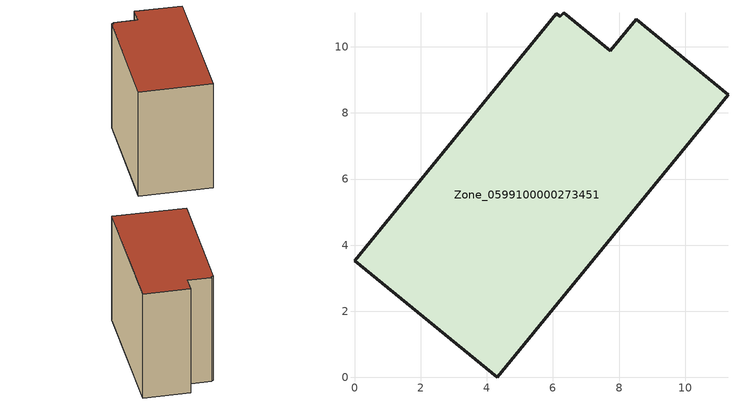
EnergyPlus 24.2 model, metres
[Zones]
Zone_0599100000273451
 floor ground (C_G): 6.33,11.04 7.74,9.88 8.52,10.83 11.29,8.55 4.32,0 0,3.53 6.1,10.99 6.23,10.92 z0
 wall outside (C_F): 11.29,8.55 8.52,10.83 7.74,9.88 6.33,11.04 6.23,10.92 6.1,10.99 0,3.53 4.32,0 11.29,8.55 z0:8.94
 roof outside (C_R): 7.74,9.88 6.33,11.04 6.23,10.92 6.1,10.99 0,3.53 4.32,0 11.29,8.55 8.52,10.83 z8.94
[BUILDING]
Pand.0599100000273451: North Axis=0; Terrain=City; Loads Convergence Tolerance Value=0.04; Temperature Convergence Tolerance Value=0.4; Solar Distribution=FullExterior; Maximum Number of Warmup Days=25; Minimum Number of Warmup Days=1
[Site:Location]
Rotterdam.The.Hague.AP_ZH_NLD Design_Conditions: Latitude=51.96; Longitude=4.45; Time Zone=1; Elevation=-4.5
[SITE:GROUNDTEMPERATURE:BUILDINGSURFACE]
18, 18, 18, 18, 18, 18, 18, 18, 18, 18, 18, 18
[MATERIAL] Thermal Absorptance=0.9; Solar Absorptance=0.7; Visible Absorptance=0.7
Name | Roughness | Thickness | Conductivity | Density | Specific Heat
G.TC.1946 | MediumSmooth | 0.15 | 1 | 540 | 1210
F.TC.1946 | Rough | 0.3 | 0.857143 | 1920 | 840
R.TC.1946 | MediumRough | 0.2 | 0.909091 | 1500 | 1000
[CONSTRUCTION]
C_G: G.TC.1946
C_F: F.TC.1946
C_R: R.TC.1946
[ZONE]
Zone_0599100000273451: Type=1; Multiplier=1; Ceiling Height=Autocalculate; Volume=Autocalculate; Floor Area=autocalculate; Part of Total Floor Area=Yes
[ZONEINFILTRATION:DESIGNFLOWRATE]
Infil_Zone_0599100000273451: Zone or ZoneList or Space or SpaceList=Zone_0599100000273451; Schedule=AlwaysOn; Design Flow Rate Calculation Method=Flow/Area; Flow Rate per Floor Area=0.003; Constant Term Coefficient=1; Temperature Term Coefficient=0; Velocity Term Coefficient=0; Velocity Squared Term Coefficient=0
[HVACTEMPLATE:ZONE:IDEALLOADSAIRSYSTEM]
Zone_0599100000273451: Maximum Heating Supply Air Temperature=50; Minimum Cooling Supply Air Temperature=13; Maximum Heating Supply Air Humidity Ratio=0.0156; Minimum Cooling Supply Air Humidity Ratio=0.0077; Heating Limit=NoLimit; Cooling Limit=NoLimit; Dehumidification Control Type=ConstantSensibleHeatRatio; Cooling Sensible Heat Ratio=0.7; Dehumidification Setpoint=60; Humidification Control Type=None; Humidification Setpoint=30; Outdoor Air Method=None; Outdoor Air Flow Rate per Person=0.00944; Outdoor Air Flow Rate per Zone Floor Area=0; Outdoor Air Flow Rate per Zone=0; Demand Controlled Ventilation Type=None; Outdoor Air Economizer Type=NoEconomizer; Heat Recovery Type=None; Sensible Heat Recovery Effectiveness=0.7; Latent Heat Recovery Effectiveness=0.65
[ZONECONTROL:THERMOSTAT]
ThermostatControl_Zone_0599100000273451: Zone or ZoneList=Zone_0599100000273451; Control Type Schedule=DualSetpointControlType; Control 1=Thermostat_Zone_0599100000273451; Temperature Difference Between Cutout And Setpoint=0
[THERMOSTATSETPOINT:DUALSETPOINT]
Thermostat_Zone_0599100000273451: Heating Setpoint Temperature Schedule=HeatingSetpoint_Zone_0599100000273451; Cooling Setpoint Temperature Schedule=CoolingSetpoint_Zone_0599100000273451
[SCHEDULE:COMPACT]
HeatingSetpoint_Zone_0599100000273451: Through: 12/31, For: AllDays, Until: 24:00, 21
CoolingSetpoint_Zone_0599100000273451: Through: 12/31, For: AllDays, Until: 24:00, 24
DualSetpointControlType: Through: 12/31, For: AllDays, Until: 24:00, 4
AlwaysOn: Through: 12/31, For: AllDays, Until: 24:00, 1
